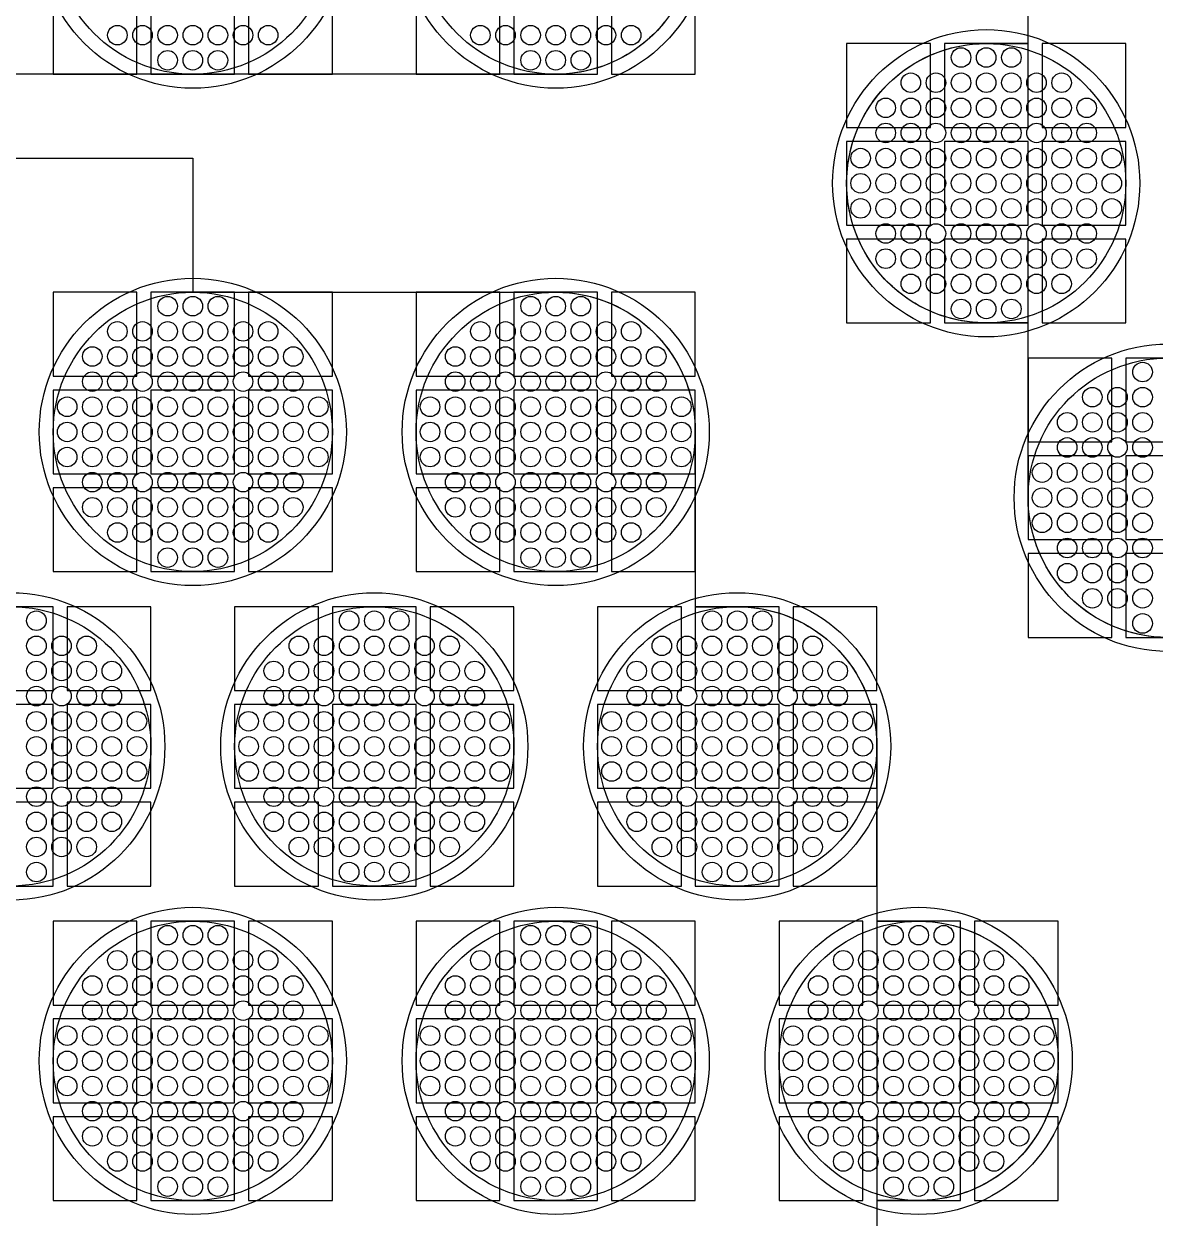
# Model space of a CAD drawing. Extents: x -49 to 54, y -38 to 38.
# Drawn here: x 2.116 to 6.168, y -30.411 to -26.135 of the extents above; entities that cross this region are included whole.
import ezdxf

# ---------------------------------------------------------------- set-up
doc = ezdxf.new("R2010")
doc.units = 0
for name, color, linetype in [('BACK_LAYER', 5, 'CONTINUOUS'), ('COND_LAYER_LOWER_ELECTRODE', 6, 'CONTINUOUS'), ('CONDUCTIVE_LAYER_BACK_LAYER', 2, 'CONTINUOUS'), ('EMITTER', 3, 'CONTINUOUS'), ('LOWER_ELECTRODE', 1, 'CONTINUOUS')]:
    doc.layers.add(name, color=color, linetype=linetype)

msp = doc.modelspace()

# ---------------------------------------------------------------- linework, layer by layer
at = {"layer": 'BACK_LAYER'}
for points in [[(2.2209, -26.3156), (2.5209, -26.3156), (2.5209, -26.0156), (2.2209, -26.0156)], [(2.5709, -26.3156), (2.8709, -26.3156), (2.8709, -26.0156), (2.5709, -26.0156)], [(2.9209, -26.3156), (3.2209, -26.3156), (3.2209, -26.0156), (2.9209, -26.0156)], [(3.5209, -26.3156), (3.8209, -26.3156), (3.8209, -26.0156), (3.5209, -26.0156)], [(3.8709, -26.3156), (4.1709, -26.3156), (4.1709, -26.0156), (3.8709, -26.0156)], [(4.2209, -26.3156), (4.5209, -26.3156), (4.5209, -26.0156), (4.2209, -26.0156)], [(5.0628, -26.5058), (5.3628, -26.5058), (5.3628, -26.2058), (5.0628, -26.2058)], [(5.4128, -26.5058), (5.7128, -26.5058), (5.7128, -26.2058), (5.4128, -26.2058)], [(5.7628, -26.5058), (6.0628, -26.5058), (6.0628, -26.2058), (5.7628, -26.2058)], [(5.0628, -26.8558), (5.3628, -26.8558), (5.3628, -26.5558), (5.0628, -26.5558)], [(5.4128, -26.8558), (5.7128, -26.8558), (5.7128, -26.5558), (5.4128, -26.5558)], [(5.7628, -26.8558), (6.0628, -26.8558), (6.0628, -26.5558), (5.7628, -26.5558)], [(5.0628, -27.2058), (5.3628, -27.2058), (5.3628, -26.9058), (5.0628, -26.9058)], [(5.4128, -27.2058), (5.7128, -27.2058), (5.7128, -26.9058), (5.4128, -26.9058)], [(5.7628, -27.2058), (6.0628, -27.2058), (6.0628, -26.9058), (5.7628, -26.9058)], [(2.2209, -27.396), (2.5209, -27.396), (2.5209, -27.096), (2.2209, -27.096)], [(2.5709, -27.396), (2.8709, -27.396), (2.8709, -27.096), (2.5709, -27.096)], [(2.9209, -27.396), (3.2209, -27.396), (3.2209, -27.096), (2.9209, -27.096)], [(3.5209, -27.396), (3.8209, -27.396), (3.8209, -27.096), (3.5209, -27.096)], [(3.8709, -27.396), (4.1709, -27.396), (4.1709, -27.096), (3.8709, -27.096)], [(4.2209, -27.396), (4.5209, -27.396), (4.5209, -27.096), (4.2209, -27.096)], [(5.7128, -27.6316), (6.0128, -27.6316), (6.0128, -27.3316), (5.7128, -27.3316)], [(6.0628, -27.6316), (6.3628, -27.6316), (6.3628, -27.3316), (6.0628, -27.3316)], [(2.2209, -27.746), (2.5209, -27.746), (2.5209, -27.446), (2.2209, -27.446)], [(2.5709, -27.746), (2.8709, -27.746), (2.8709, -27.446), (2.5709, -27.446)], [(2.9209, -27.746), (3.2209, -27.746), (3.2209, -27.446), (2.9209, -27.446)], [(3.5209, -27.746), (3.8209, -27.746), (3.8209, -27.446), (3.5209, -27.446)], [(3.8709, -27.746), (4.1709, -27.746), (4.1709, -27.446), (3.8709, -27.446)], [(4.2209, -27.746), (4.5209, -27.746), (4.5209, -27.446), (4.2209, -27.446)], [(5.7128, -27.9816), (6.0128, -27.9816), (6.0128, -27.6816), (5.7128, -27.6816)], [(6.0628, -27.9816), (6.3628, -27.9816), (6.3628, -27.6816), (6.0628, -27.6816)], [(2.2209, -28.096), (2.5209, -28.096), (2.5209, -27.796), (2.2209, -27.796)], [(2.5709, -28.096), (2.8709, -28.096), (2.8709, -27.796), (2.5709, -27.796)], [(2.9209, -28.096), (3.2209, -28.096), (3.2209, -27.796), (2.9209, -27.796)], [(3.5209, -28.096), (3.8209, -28.096), (3.8209, -27.796), (3.5209, -27.796)], [(3.8709, -28.096), (4.1709, -28.096), (4.1709, -27.796), (3.8709, -27.796)], [(4.2209, -28.096), (4.5209, -28.096), (4.5209, -27.796), (4.2209, -27.796)], [(5.7128, -28.3316), (6.0128, -28.3316), (6.0128, -28.0316), (5.7128, -28.0316)], [(6.0628, -28.3316), (6.3628, -28.3316), (6.3628, -28.0316), (6.0628, -28.0316)], [(1.9209, -28.5218), (2.2209, -28.5218), (2.2209, -28.2218), (1.9209, -28.2218)], [(2.2709, -28.5218), (2.5709, -28.5218), (2.5709, -28.2218), (2.2709, -28.2218)], [(2.8709, -28.5218), (3.1709, -28.5218), (3.1709, -28.2218), (2.8709, -28.2218)], [(3.2209, -28.5218), (3.5209, -28.5218), (3.5209, -28.2218), (3.2209, -28.2218)], [(3.5709, -28.5218), (3.8709, -28.5218), (3.8709, -28.2218), (3.5709, -28.2218)], [(4.1709, -28.5218), (4.4709, -28.5218), (4.4709, -28.2218), (4.1709, -28.2218)], [(4.5209, -28.5218), (4.8209, -28.5218), (4.8209, -28.2218), (4.5209, -28.2218)], [(4.8709, -28.5218), (5.1709, -28.5218), (5.1709, -28.2218), (4.8709, -28.2218)], [(1.9209, -28.8718), (2.2209, -28.8718), (2.2209, -28.5718), (1.9209, -28.5718)], [(2.2709, -28.8718), (2.5709, -28.8718), (2.5709, -28.5718), (2.2709, -28.5718)], [(2.8709, -28.8718), (3.1709, -28.8718), (3.1709, -28.5718), (2.8709, -28.5718)], [(3.2209, -28.8718), (3.5209, -28.8718), (3.5209, -28.5718), (3.2209, -28.5718)], [(3.5709, -28.8718), (3.8709, -28.8718), (3.8709, -28.5718), (3.5709, -28.5718)], [(4.1709, -28.8718), (4.4709, -28.8718), (4.4709, -28.5718), (4.1709, -28.5718)], [(4.5209, -28.8718), (4.8209, -28.8718), (4.8209, -28.5718), (4.5209, -28.5718)], [(4.8709, -28.8718), (5.1709, -28.8718), (5.1709, -28.5718), (4.8709, -28.5718)], [(1.9209, -29.2218), (2.2209, -29.2218), (2.2209, -28.9218), (1.9209, -28.9218)], [(2.2709, -29.2218), (2.5709, -29.2218), (2.5709, -28.9218), (2.2709, -28.9218)], [(2.8709, -29.2218), (3.1709, -29.2218), (3.1709, -28.9218), (2.8709, -28.9218)], [(3.2209, -29.2218), (3.5209, -29.2218), (3.5209, -28.9218), (3.2209, -28.9218)], [(3.5709, -29.2218), (3.8709, -29.2218), (3.8709, -28.9218), (3.5709, -28.9218)], [(4.1709, -29.2218), (4.4709, -29.2218), (4.4709, -28.9218), (4.1709, -28.9218)], [(4.5209, -29.2218), (4.8209, -29.2218), (4.8209, -28.9218), (4.5209, -28.9218)], [(4.8709, -29.2218), (5.1709, -29.2218), (5.1709, -28.9218), (4.8709, -28.9218)], [(2.2209, -29.6477), (2.5209, -29.6477), (2.5209, -29.3477), (2.2209, -29.3477)], [(2.5709, -29.6477), (2.8709, -29.6477), (2.8709, -29.3477), (2.5709, -29.3477)], [(2.9209, -29.6477), (3.2209, -29.6477), (3.2209, -29.3477), (2.9209, -29.3477)], [(3.5209, -29.6477), (3.8209, -29.6477), (3.8209, -29.3477), (3.5209, -29.3477)], [(3.8709, -29.6477), (4.1709, -29.6477), (4.1709, -29.3477), (3.8709, -29.3477)], [(4.2209, -29.6477), (4.5209, -29.6477), (4.5209, -29.3477), (4.2209, -29.3477)], [(4.8209, -29.6477), (5.1209, -29.6477), (5.1209, -29.3477), (4.8209, -29.3477)], [(5.1709, -29.6477), (5.4709, -29.6477), (5.4709, -29.3477), (5.1709, -29.3477)], [(5.5209, -29.6477), (5.8209, -29.6477), (5.8209, -29.3477), (5.5209, -29.3477)], [(2.2209, -29.9977), (2.5209, -29.9977), (2.5209, -29.6977), (2.2209, -29.6977)], [(2.5709, -29.9977), (2.8709, -29.9977), (2.8709, -29.6977), (2.5709, -29.6977)], [(2.9209, -29.9977), (3.2209, -29.9977), (3.2209, -29.6977), (2.9209, -29.6977)], [(3.5209, -29.9977), (3.8209, -29.9977), (3.8209, -29.6977), (3.5209, -29.6977)], [(3.8709, -29.9977), (4.1709, -29.9977), (4.1709, -29.6977), (3.8709, -29.6977)], [(4.2209, -29.9977), (4.5209, -29.9977), (4.5209, -29.6977), (4.2209, -29.6977)], [(4.8209, -29.9977), (5.1209, -29.9977), (5.1209, -29.6977), (4.8209, -29.6977)], [(5.1709, -29.9977), (5.4709, -29.9977), (5.4709, -29.6977), (5.1709, -29.6977)], [(5.5209, -29.9977), (5.8209, -29.9977), (5.8209, -29.6977), (5.5209, -29.6977)], [(2.2209, -30.3477), (2.5209, -30.3477), (2.5209, -30.0477), (2.2209, -30.0477)], [(2.5709, -30.3477), (2.8709, -30.3477), (2.8709, -30.0477), (2.5709, -30.0477)], [(2.9209, -30.3477), (3.2209, -30.3477), (3.2209, -30.0477), (2.9209, -30.0477)], [(3.5209, -30.3477), (3.8209, -30.3477), (3.8209, -30.0477), (3.5209, -30.0477)], [(3.8709, -30.3477), (4.1709, -30.3477), (4.1709, -30.0477), (3.8709, -30.0477)], [(4.2209, -30.3477), (4.5209, -30.3477), (4.5209, -30.0477), (4.2209, -30.0477)], [(4.8209, -30.3477), (5.1209, -30.3477), (5.1209, -30.0477), (4.8209, -30.0477)], [(5.1709, -30.3477), (5.4709, -30.3477), (5.4709, -30.0477), (5.1709, -30.0477)], [(5.5209, -30.3477), (5.8209, -30.3477), (5.8209, -30.0477), (5.5209, -30.0477)]]:
    msp.add_lwpolyline(points, close=True, dxfattribs=at)
at = {"layer": 'COND_LAYER_LOWER_ELECTRODE'}
for centre in [(2.7209, -25.8156), (4.0209, -25.8156), (5.5628, -26.7058), (2.7209, -27.596), (4.0209, -27.596), (6.2128, -27.8316), (2.0709, -28.7218), (3.3709, -28.7218), (4.6709, -28.7218), (2.7209, -29.8477), (4.0209, -29.8477), (5.3209, -29.8477)]:
    msp.add_circle(centre, 0.55, dxfattribs=at)
at = {"layer": 'CONDUCTIVE_LAYER_BACK_LAYER'}
for points in [[(6.183, -28.3307), (6.1632, -28.3292), (6.1434, -28.3268), (6.1238, -28.3236), (6.1043, -28.3197), (6.085, -28.315), (6.0659, -28.3096), (6.047, -28.3033), (6.0284, -28.2964), (6.01, -28.2887), (5.992, -28.2802), (5.9744, -28.2711), (5.9571, -28.2613), (5.9402, -28.2508), (5.9237, -28.2396), (5.9078, -28.2278), (5.8922, -28.2154), (5.8772, -28.2023), (5.8628, -28.1887), (5.8488, -28.1745), (5.8355, -28.1597), (5.8228, -28.1445), (5.8106, -28.1287), (5.7991, -28.1125), (5.7883, -28.0958), (5.7781, -28.0788), (5.7686, -28.0613), (5.7599, -28.0434), (5.7518, -28.0253), (5.7445, -28.0068), (5.7379, -27.988), (5.732, -27.969), (5.727, -27.9498), (5.7226, -27.9304), (5.7191, -27.9108), (5.7163, -27.8911), (5.7144, -27.8714), (5.7132, -27.8515), (5.7128, -27.8316), (5.7128, -27.2057), (5.5528, -27.2057), (5.533, -27.2049), (5.5132, -27.2033), (5.4934, -27.201), (5.4738, -27.1978), (5.4543, -27.1939), (5.435, -27.1892), (5.4159, -27.1837), (5.397, -27.1775), (5.3784, -27.1705), (5.36, -27.1628), (5.342, -27.1544), (5.3244, -27.1453), (5.3071, -27.1355), (5.2902, -27.125), (5.2737, -27.1138), (5.2578, -27.102), (5.2422, -27.0895), (5.2272, -27.0765), (5.2128, -27.0628), (5.1988, -27.0486), (5.1855, -27.0339), (5.1728, -27.0187), (5.1606, -27.0029), (5.1491, -26.9867), (5.1383, -26.97), (5.1281, -26.9529), (5.1186, -26.9354), (5.1099, -26.9176), (5.1018, -26.8994), (5.0945, -26.881), (5.0879, -26.8622), (5.082, -26.8432), (5.077, -26.824), (5.0726, -26.8046), (5.0691, -26.785), (5.0663, -26.7653), (5.0644, -26.7455), (5.0632, -26.7257), (5.0628, -26.7058), (5.0632, -26.6859), (5.0644, -26.6661), (5.0663, -26.6463), (5.0691, -26.6266), (5.0726, -26.607), (5.077, -26.5876), (5.082, -26.5684), (5.0879, -26.5494), (5.0945, -26.5306), (5.1018, -26.5122), (5.1099, -26.494), (5.1186, -26.4761), (5.1281, -26.4587), (5.1383, -26.4416), (5.1491, -26.4249), (5.1606, -26.4087), (5.1728, -26.3929), (5.1855, -26.3777), (5.1988, -26.3629), (5.2128, -26.3487), (5.2272, -26.3351), (5.2422, -26.3221), (5.2578, -26.3096), (5.2737, -26.2978), (5.2902, -26.2866), (5.3071, -26.2761), (5.3244, -26.2663), (5.342, -26.2572), (5.36, -26.2488), (5.3784, -26.2411), (5.397, -26.2341), (5.4159, -26.2279), (5.435, -26.2224), (5.4543, -26.2177), (5.4738, -26.2138), (5.4934, -26.2106), (5.5132, -26.2083), (5.533, -26.2067), (5.5528, -26.2059), (5.7128, -26.2059), (5.7128, -25.58)], [(4.411, -26.1285), (4.3982, -26.1437), (4.3849, -26.1585), (4.371, -26.1727), (4.3565, -26.1863), (4.3415, -26.1993), (4.326, -26.2118), (4.31, -26.2236), (4.2935, -26.2348), (4.2766, -26.2453), (4.2594, -26.2551), (4.2417, -26.2642), (4.2237, -26.2726), (4.2054, -26.2803), (4.1867, -26.2873), (4.1679, -26.2935), (4.1487, -26.299), (4.1294, -26.3037), (4.1099, -26.3076), (4.0903, -26.3108), (4.0706, -26.3131), (4.0507, -26.3147), (4.0309, -26.3155), (1.411, -26.3155)], [(0.964, -26.6157), (2.7209, -26.6157), (2.7209, -27.0961), (4.0309, -27.0961), (4.0507, -27.0969), (4.0706, -27.0985), (4.0903, -27.1008), (4.1099, -27.104), (4.1294, -27.1079), (4.1487, -27.1126), (4.1679, -27.1181), (4.1867, -27.1243), (4.2054, -27.1312), (4.2237, -27.1389), (4.2417, -27.1474), (4.2594, -27.1565), (4.2766, -27.1663), (4.2935, -27.1768), (4.31, -27.188), (4.326, -27.1998), (4.3415, -27.2123), (4.3565, -27.2253), (4.371, -27.2389), (4.3849, -27.2531), (4.3982, -27.2679), (4.411, -27.2831), (4.4231, -27.2989), (4.4346, -27.3151), (4.4454, -27.3318), (4.4556, -27.3489), (4.4651, -27.3663), (4.4738, -27.3842), (4.4819, -27.4024), (4.4892, -27.4208), (4.4958, -27.4396), (4.5017, -27.4586), (4.5068, -27.4778), (4.5111, -27.4972), (4.5146, -27.5168), (4.5174, -27.5365), (4.5193, -27.5563), (4.5205, -27.5761), (4.5209, -27.596), (4.5209, -28.2219), (4.6809, -28.2219), (4.7007, -28.2227), (4.7206, -28.2243), (4.7403, -28.2267), (4.7599, -28.2298), (4.7794, -28.2337), (4.7987, -28.2384), (4.8179, -28.2439), (4.8367, -28.2501), (4.8554, -28.2571), (4.8737, -28.2648), (4.8917, -28.2732), (4.9094, -28.2823), (4.9266, -28.2922), (4.9435, -28.3027), (4.96, -28.3138), (4.976, -28.3257), (4.9915, -28.3381), (5.0065, -28.3511), (5.021, -28.3648), (5.0349, -28.379), (5.0482, -28.3937), (5.061, -28.409), (5.0731, -28.4247), (5.0846, -28.4409), (5.0954, -28.4576), (5.1056, -28.4747), (5.1151, -28.4922), (5.1238, -28.51), (5.1319, -28.5282), (5.1392, -28.5467), (5.1458, -28.5654), (5.1517, -28.5844), (5.1568, -28.6036), (5.1611, -28.6231), (5.1646, -28.6426), (5.1674, -28.6623), (5.1693, -28.6821), (5.1705, -28.7019), (5.1709, -28.7218), (5.1709, -29.3478), (5.3309, -29.3478), (5.3507, -29.3485), (5.3706, -29.3501), (5.3903, -29.3525), (5.4099, -29.3556), (5.4294, -29.3596), (5.4487, -29.3643), (5.4679, -29.3697), (5.4867, -29.3759), (5.5054, -29.3829), (5.5237, -29.3906), (5.5417, -29.399), (5.5594, -29.4082), (5.5766, -29.418), (5.5935, -29.4285), (5.61, -29.4397), (5.626, -29.4515), (5.6415, -29.4639), (5.6565, -29.477), (5.671, -29.4906), (5.6849, -29.5048), (5.6982, -29.5195), (5.711, -29.5348), (5.7231, -29.5506), (5.7346, -29.5668), (5.7454, -29.5834), (5.7556, -29.6005), (5.7651, -29.618), (5.7738, -29.6358), (5.7819, -29.654), (5.7892, -29.6725), (5.7958, -29.6913), (5.8017, -29.7103), (5.8068, -29.7295), (5.8111, -29.7489), (5.8146, -29.7685), (5.8174, -29.7881), (5.8193, -29.8079), (5.8205, -29.8278), (5.8209, -29.8477), (5.8205, -29.8675), (5.8193, -29.8874), (5.8174, -29.9072), (5.8146, -29.9269), (5.8111, -29.9464), (5.8068, -29.9658), (5.8017, -29.985), (5.7958, -30.0041), (5.7892, -30.0228), (5.7819, -30.0413), (5.7738, -30.0595), (5.7651, -30.0773), (5.7556, -30.0948), (5.7454, -30.1119), (5.7346, -30.1285), (5.7231, -30.1448), (5.711, -30.1605), (5.6982, -30.1758), (5.6849, -30.1905), (5.671, -30.2047), (5.6565, -30.2183), (5.6415, -30.2314), (5.626, -30.2438), (5.61, -30.2556), (5.5935, -30.2668), (5.5766, -30.2773), (5.5594, -30.2871), (5.5417, -30.2963), (5.5237, -30.3047), (5.5054, -30.3124), (5.4867, -30.3194), (5.4679, -30.3256), (5.4487, -30.331), (5.4294, -30.3357), (5.4099, -30.3397), (5.3903, -30.3428), (5.3706, -30.3452), (5.3507, -30.3468), (5.3309, -30.3476), (5.1709, -30.3476), (5.1709, -30.9735)]]:
    msp.add_lwpolyline(points, dxfattribs=at)
at = {"layer": 'EMITTER'}
for centre in [(2.7209, -25.8156), (4.0209, -25.8156), (5.5628, -26.7058), (2.7209, -27.596), (4.0209, -27.596), (6.2128, -27.8316), (2.0709, -28.7218), (3.3709, -28.7218), (4.6709, -28.7218), (2.7209, -29.8477), (4.0209, -29.8477), (5.3209, -29.8477)]:
    msp.add_circle(centre, 0.5, dxfattribs=at)
at = {"layer": 'LOWER_ELECTRODE'}
for centre in [(2.4509, -26.1756), (2.5409, -26.1756), (2.6309, -26.1756), (2.7209, -26.1756), (2.8109, -26.1756), (2.9009, -26.1756), (2.9909, -26.1756), (3.7509, -26.1756), (3.8409, -26.1756), (3.9309, -26.1756), (4.0209, -26.1756), (4.1109, -26.1756), (4.2009, -26.1756), (4.2909, -26.1756), (2.6309, -26.2656), (2.7209, -26.2656), (2.8109, -26.2656), (3.9309, -26.2656), (4.0209, -26.2656), (4.1109, -26.2656), (5.4728, -26.2558), (5.5628, -26.2558), (5.6528, -26.2558), (5.2928, -26.3458), (5.3828, -26.3458), (5.4728, -26.3458), (5.5628, -26.3458), (5.6528, -26.3458), (5.7428, -26.3458), (5.8328, -26.3458), (5.2028, -26.4358), (5.2928, -26.4358), (5.3828, -26.4358), (5.4728, -26.4358), (5.5628, -26.4358), (5.6528, -26.4358), (5.7428, -26.4358), (5.8328, -26.4358), (5.9228, -26.4358), (5.2028, -26.5258), (5.2928, -26.5258), (5.3828, -26.5258), (5.4728, -26.5258), (5.5628, -26.5258), (5.6528, -26.5258), (5.7428, -26.5258), (5.8328, -26.5258), (5.9228, -26.5258), (5.1128, -26.6158), (5.2028, -26.6158), (5.2928, -26.6158), (5.3828, -26.6158), (5.4728, -26.6158), (5.5628, -26.6158), (5.6528, -26.6158), (5.7428, -26.6158), (5.8328, -26.6158), (5.9228, -26.6158), (6.0128, -26.6158), (5.1128, -26.7058), (5.2028, -26.7058), (5.2928, -26.7058), (5.3828, -26.7058), (5.4728, -26.7058), (5.5628, -26.7058), (5.6528, -26.7058), (5.7428, -26.7058), (5.8328, -26.7058), (5.9228, -26.7058), (6.0128, -26.7058), (5.1128, -26.7958), (5.2028, -26.7958), (5.2928, -26.7958), (5.3828, -26.7958), (5.4728, -26.7958), (5.5628, -26.7958), (5.6528, -26.7958), (5.7428, -26.7958), (5.8328, -26.7958), (5.9228, -26.7958), (6.0128, -26.7958), (5.2028, -26.8858), (5.2928, -26.8858), (5.3828, -26.8858), (5.4728, -26.8858), (5.5628, -26.8858), (5.6528, -26.8858), (5.7428, -26.8858), (5.8328, -26.8858), (5.9228, -26.8858), (5.2028, -26.9758), (5.2928, -26.9758), (5.3828, -26.9758), (5.4728, -26.9758), (5.5628, -26.9758), (5.6528, -26.9758), (5.7428, -26.9758), (5.8328, -26.9758), (5.9228, -26.9758), (5.2928, -27.0658), (5.3828, -27.0658), (5.4728, -27.0658), (5.5628, -27.0658), (5.6528, -27.0658), (5.7428, -27.0658), (5.8328, -27.0658), (2.6309, -27.146), (2.7209, -27.146), (2.8109, -27.146), (3.9309, -27.146), (4.0209, -27.146), (4.1109, -27.146), (5.4728, -27.1558), (5.5628, -27.1558), (5.6528, -27.1558), (2.4509, -27.236), (2.5409, -27.236), (2.6309, -27.236), (2.7209, -27.236), (2.8109, -27.236), (2.9009, -27.236), (2.9909, -27.236), (3.7509, -27.236), (3.8409, -27.236), (3.9309, -27.236), (4.0209, -27.236), (4.1109, -27.236), (4.2009, -27.236), (4.2909, -27.236), (2.3609, -27.326), (2.4509, -27.326), (2.5409, -27.326), (2.6309, -27.326), (2.7209, -27.326), (2.8109, -27.326), (2.9009, -27.326), (2.9909, -27.326), (3.0809, -27.326), (3.6609, -27.326), (3.7509, -27.326), (3.8409, -27.326), (3.9309, -27.326), (4.0209, -27.326), (4.1109, -27.326), (4.2009, -27.326), (4.2909, -27.326), (4.3809, -27.326), (6.1228, -27.3816), (2.3609, -27.416), (2.4509, -27.416), (2.5409, -27.416), (2.6309, -27.416), (2.7209, -27.416), (2.8109, -27.416), (2.9009, -27.416), (2.9909, -27.416), (3.0809, -27.416), (3.6609, -27.416), (3.7509, -27.416), (3.8409, -27.416), (3.9309, -27.416), (4.0209, -27.416), (4.1109, -27.416), (4.2009, -27.416), (4.2909, -27.416), (4.3809, -27.416), (5.9428, -27.4716), (6.0328, -27.4716), (6.1228, -27.4716), (2.2709, -27.506), (2.3609, -27.506), (2.4509, -27.506), (2.5409, -27.506), (2.6309, -27.506), (2.7209, -27.506), (2.8109, -27.506), (2.9009, -27.506), (2.9909, -27.506), (3.0809, -27.506), (3.1709, -27.506), (3.5709, -27.506), (3.6609, -27.506), (3.7509, -27.506), (3.8409, -27.506), (3.9309, -27.506), (4.0209, -27.506), (4.1109, -27.506), (4.2009, -27.506), (4.2909, -27.506), (4.3809, -27.506), (4.4709, -27.506), (5.8528, -27.5616), (5.9428, -27.5616), (6.0328, -27.5616), (6.1228, -27.5616), (2.2709, -27.596), (2.3609, -27.596), (2.4509, -27.596), (2.5409, -27.596), (2.6309, -27.596), (2.7209, -27.596), (2.8109, -27.596), (2.9009, -27.596), (2.9909, -27.596), (3.0809, -27.596), (3.1709, -27.596), (3.5709, -27.596), (3.6609, -27.596), (3.7509, -27.596), (3.8409, -27.596), (3.9309, -27.596), (4.0209, -27.596), (4.1109, -27.596), (4.2009, -27.596), (4.2909, -27.596), (4.3809, -27.596), (4.4709, -27.596), (5.8528, -27.6516), (5.9428, -27.6516), (6.0328, -27.6516), (6.1228, -27.6516), (2.2709, -27.686), (2.3609, -27.686), (2.4509, -27.686), (2.5409, -27.686), (2.6309, -27.686), (2.7209, -27.686), (2.8109, -27.686), (2.9009, -27.686), (2.9909, -27.686), (3.0809, -27.686), (3.1709, -27.686), (3.5709, -27.686), (3.6609, -27.686), (3.7509, -27.686), (3.8409, -27.686), (3.9309, -27.686), (4.0209, -27.686), (4.1109, -27.686), (4.2009, -27.686), (4.2909, -27.686), (4.3809, -27.686), (4.4709, -27.686), (2.3609, -27.776), (2.4509, -27.776), (2.5409, -27.776), (2.6309, -27.776), (2.7209, -27.776), (2.8109, -27.776), (2.9009, -27.776), (2.9909, -27.776), (3.0809, -27.776), (3.6609, -27.776), (3.7509, -27.776), (3.8409, -27.776), (3.9309, -27.776), (4.0209, -27.776), (4.1109, -27.776), (4.2009, -27.776), (4.2909, -27.776), (4.3809, -27.776), (5.7628, -27.7416), (5.8528, -27.7416), (5.9428, -27.7416), (6.0328, -27.7416), (6.1228, -27.7416), (2.3609, -27.866), (2.4509, -27.866), (2.5409, -27.866), (2.6309, -27.866), (2.7209, -27.866), (2.8109, -27.866), (2.9009, -27.866), (2.9909, -27.866), (3.0809, -27.866), (3.6609, -27.866), (3.7509, -27.866), (3.8409, -27.866), (3.9309, -27.866), (4.0209, -27.866), (4.1109, -27.866), (4.2009, -27.866), (4.2909, -27.866), (4.3809, -27.866), (5.7628, -27.8316), (5.8528, -27.8316), (5.9428, -27.8316), (6.0328, -27.8316), (6.1228, -27.8316), (5.7628, -27.9216), (5.8528, -27.9216), (5.9428, -27.9216), (6.0328, -27.9216), (6.1228, -27.9216), (2.4509, -27.956), (2.5409, -27.956), (2.6309, -27.956), (2.7209, -27.956), (2.8109, -27.956), (2.9009, -27.956), (2.9909, -27.956), (3.7509, -27.956), (3.8409, -27.956), (3.9309, -27.956), (4.0209, -27.956), (4.1109, -27.956), (4.2009, -27.956), (4.2909, -27.956), (5.8528, -28.0116), (5.9428, -28.0116), (6.0328, -28.0116), (6.1228, -28.0116), (2.6309, -28.046), (2.7209, -28.046), (2.8109, -28.046), (3.9309, -28.046), (4.0209, -28.046), (4.1109, -28.046), (5.8528, -28.1016), (5.9428, -28.1016), (6.0328, -28.1016), (6.1228, -28.1016), (5.9428, -28.1916), (6.0328, -28.1916), (6.1228, -28.1916), (2.1609, -28.2718), (3.2809, -28.2718), (3.3709, -28.2718), (3.4609, -28.2718), (4.5809, -28.2718), (4.6709, -28.2718), (4.7609, -28.2718), (6.1228, -28.2816), (2.1609, -28.3618), (2.2509, -28.3618), (2.3409, -28.3618), (3.1009, -28.3618), (3.1909, -28.3618), (3.2809, -28.3618), (3.3709, -28.3618), (3.4609, -28.3618), (3.5509, -28.3618), (3.6409, -28.3618), (4.4009, -28.3618), (4.4909, -28.3618), (4.5809, -28.3618), (4.6709, -28.3618), (4.7609, -28.3618), (4.8509, -28.3618), (4.9409, -28.3618), (2.1609, -28.4518), (2.2509, -28.4518), (2.3409, -28.4518), (2.4309, -28.4518), (3.0109, -28.4518), (3.1009, -28.4518), (3.1909, -28.4518), (3.2809, -28.4518), (3.3709, -28.4518), (3.4609, -28.4518), (3.5509, -28.4518), (3.6409, -28.4518), (3.7309, -28.4518), (4.3109, -28.4518), (4.4009, -28.4518), (4.4909, -28.4518), (4.5809, -28.4518), (4.6709, -28.4518), (4.7609, -28.4518), (4.8509, -28.4518), (4.9409, -28.4518), (5.0309, -28.4518), (2.1609, -28.5418), (2.2509, -28.5418), (2.3409, -28.5418), (2.4309, -28.5418), (3.0109, -28.5418), (3.1009, -28.5418), (3.1909, -28.5418), (3.2809, -28.5418), (3.3709, -28.5418), (3.4609, -28.5418), (3.5509, -28.5418), (3.6409, -28.5418), (3.7309, -28.5418), (4.3109, -28.5418), (4.4009, -28.5418), (4.4909, -28.5418), (4.5809, -28.5418), (4.6709, -28.5418), (4.7609, -28.5418), (4.8509, -28.5418), (4.9409, -28.5418), (5.0309, -28.5418), (2.1609, -28.6318), (2.2509, -28.6318), (2.3409, -28.6318), (2.4309, -28.6318), (2.5209, -28.6318), (2.9209, -28.6318), (3.0109, -28.6318), (3.1009, -28.6318), (3.1909, -28.6318), (3.2809, -28.6318), (3.3709, -28.6318), (3.4609, -28.6318), (3.5509, -28.6318), (3.6409, -28.6318), (3.7309, -28.6318), (3.8209, -28.6318), (4.2209, -28.6318), (4.3109, -28.6318), (4.4009, -28.6318), (4.4909, -28.6318), (4.5809, -28.6318), (4.6709, -28.6318), (4.7609, -28.6318), (4.8509, -28.6318), (4.9409, -28.6318), (5.0309, -28.6318), (5.1209, -28.6318), (2.1609, -28.7218), (2.2509, -28.7218), (2.3409, -28.7218), (2.4309, -28.7218), (2.5209, -28.7218), (2.9209, -28.7218), (3.0109, -28.7218), (3.1009, -28.7218), (3.1909, -28.7218), (3.2809, -28.7218), (3.3709, -28.7218), (3.4609, -28.7218), (3.5509, -28.7218), (3.6409, -28.7218), (3.7309, -28.7218), (3.8209, -28.7218), (4.2209, -28.7218), (4.3109, -28.7218), (4.4009, -28.7218), (4.4909, -28.7218), (4.5809, -28.7218), (4.6709, -28.7218), (4.7609, -28.7218), (4.8509, -28.7218), (4.9409, -28.7218), (5.0309, -28.7218), (5.1209, -28.7218), (2.1609, -28.8118), (2.2509, -28.8118), (2.3409, -28.8118), (2.4309, -28.8118), (2.5209, -28.8118), (2.9209, -28.8118), (3.0109, -28.8118), (3.1009, -28.8118), (3.1909, -28.8118), (3.2809, -28.8118), (3.3709, -28.8118), (3.4609, -28.8118), (3.5509, -28.8118), (3.6409, -28.8118), (3.7309, -28.8118), (3.8209, -28.8118), (4.2209, -28.8118), (4.3109, -28.8118), (4.4009, -28.8118), (4.4909, -28.8118), (4.5809, -28.8118), (4.6709, -28.8118), (4.7609, -28.8118), (4.8509, -28.8118), (4.9409, -28.8118), (5.0309, -28.8118), (5.1209, -28.8118), (2.1609, -28.9018), (2.2509, -28.9018), (2.3409, -28.9018), (2.4309, -28.9018), (3.0109, -28.9018), (3.1009, -28.9018), (3.1909, -28.9018), (3.2809, -28.9018), (3.3709, -28.9018), (3.4609, -28.9018), (3.5509, -28.9018), (3.6409, -28.9018), (3.7309, -28.9018), (4.3109, -28.9018), (4.4009, -28.9018), (4.4909, -28.9018), (4.5809, -28.9018), (4.6709, -28.9018), (4.7609, -28.9018), (4.8509, -28.9018), (4.9409, -28.9018), (5.0309, -28.9018), (2.1609, -28.9918), (2.2509, -28.9918), (2.3409, -28.9918), (2.4309, -28.9918), (3.0109, -28.9918), (3.1009, -28.9918), (3.1909, -28.9918), (3.2809, -28.9918), (3.3709, -28.9918), (3.4609, -28.9918), (3.5509, -28.9918), (3.6409, -28.9918), (3.7309, -28.9918), (4.3109, -28.9918), (4.4009, -28.9918), (4.4909, -28.9918), (4.5809, -28.9918), (4.6709, -28.9918), (4.7609, -28.9918), (4.8509, -28.9918), (4.9409, -28.9918), (5.0309, -28.9918), (2.1609, -29.0818), (2.2509, -29.0818), (2.3409, -29.0818), (3.1009, -29.0818), (3.1909, -29.0818), (3.2809, -29.0818), (3.3709, -29.0818), (3.4609, -29.0818), (3.5509, -29.0818), (3.6409, -29.0818), (4.4009, -29.0818), (4.4909, -29.0818), (4.5809, -29.0818), (4.6709, -29.0818), (4.7609, -29.0818), (4.8509, -29.0818), (4.9409, -29.0818), (2.1609, -29.1718), (3.2809, -29.1718), (3.3709, -29.1718), (3.4609, -29.1718), (4.5809, -29.1718), (4.6709, -29.1718), (4.7609, -29.1718), (2.6309, -29.3977), (2.7209, -29.3977), (2.8109, -29.3977), (3.9309, -29.3977), (4.0209, -29.3977), (4.1109, -29.3977), (5.2309, -29.3977), (5.3209, -29.3977), (5.4109, -29.3977), (2.4509, -29.4877), (2.5409, -29.4877), (2.6309, -29.4877), (2.7209, -29.4877), (2.8109, -29.4877), (2.9009, -29.4877), (2.9909, -29.4877), (3.7509, -29.4877), (3.8409, -29.4877), (3.9309, -29.4877), (4.0209, -29.4877), (4.1109, -29.4877), (4.2009, -29.4877), (4.2909, -29.4877), (5.0509, -29.4877), (5.1409, -29.4877), (5.2309, -29.4877), (5.3209, -29.4877), (5.4109, -29.4877), (5.5009, -29.4877), (5.5909, -29.4877), (2.3609, -29.5777), (2.4509, -29.5777), (2.5409, -29.5777), (2.6309, -29.5777), (2.7209, -29.5777), (2.8109, -29.5777), (2.9009, -29.5777), (2.9909, -29.5777), (3.0809, -29.5777), (3.6609, -29.5777), (3.7509, -29.5777), (3.8409, -29.5777), (3.9309, -29.5777), (4.0209, -29.5777), (4.1109, -29.5777), (4.2009, -29.5777), (4.2909, -29.5777), (4.3809, -29.5777), (4.9609, -29.5777), (5.0509, -29.5777), (5.1409, -29.5777), (5.2309, -29.5777), (5.3209, -29.5777), (5.4109, -29.5777), (5.5009, -29.5777), (5.5909, -29.5777), (5.6809, -29.5777), (2.3609, -29.6677), (2.4509, -29.6677), (2.5409, -29.6677), (2.6309, -29.6677), (2.7209, -29.6677), (2.8109, -29.6677), (2.9009, -29.6677), (2.9909, -29.6677), (3.0809, -29.6677), (3.6609, -29.6677), (3.7509, -29.6677), (3.8409, -29.6677), (3.9309, -29.6677), (4.0209, -29.6677), (4.1109, -29.6677), (4.2009, -29.6677), (4.2909, -29.6677), (4.3809, -29.6677), (4.9609, -29.6677), (5.0509, -29.6677), (5.1409, -29.6677), (5.2309, -29.6677), (5.3209, -29.6677), (5.4109, -29.6677), (5.5009, -29.6677), (5.5909, -29.6677), (5.6809, -29.6677), (2.2709, -29.7577), (2.3609, -29.7577), (2.4509, -29.7577), (2.5409, -29.7577), (2.6309, -29.7577), (2.7209, -29.7577), (2.8109, -29.7577), (2.9009, -29.7577), (2.9909, -29.7577), (3.0809, -29.7577), (3.1709, -29.7577), (3.5709, -29.7577), (3.6609, -29.7577), (3.7509, -29.7577), (3.8409, -29.7577), (3.9309, -29.7577), (4.0209, -29.7577), (4.1109, -29.7577), (4.2009, -29.7577), (4.2909, -29.7577), (4.3809, -29.7577), (4.4709, -29.7577), (4.8709, -29.7577), (4.9609, -29.7577), (5.0509, -29.7577), (5.1409, -29.7577), (5.2309, -29.7577), (5.3209, -29.7577), (5.4109, -29.7577), (5.5009, -29.7577), (5.5909, -29.7577), (5.6809, -29.7577), (5.7709, -29.7577), (2.2709, -29.8477), (2.3609, -29.8477), (2.4509, -29.8477), (2.5409, -29.8477), (2.6309, -29.8477), (2.7209, -29.8477), (2.8109, -29.8477), (2.9009, -29.8477), (2.9909, -29.8477), (3.0809, -29.8477), (3.1709, -29.8477), (3.5709, -29.8477), (3.6609, -29.8477), (3.7509, -29.8477), (3.8409, -29.8477), (3.9309, -29.8477), (4.0209, -29.8477), (4.1109, -29.8477), (4.2009, -29.8477), (4.2909, -29.8477), (4.3809, -29.8477), (4.4709, -29.8477), (4.8709, -29.8477), (4.9609, -29.8477), (5.0509, -29.8477), (5.1409, -29.8477), (5.2309, -29.8477), (5.3209, -29.8477), (5.4109, -29.8477), (5.5009, -29.8477), (5.5909, -29.8477), (5.6809, -29.8477), (5.7709, -29.8477), (2.2709, -29.9377), (2.3609, -29.9377), (2.4509, -29.9377), (2.5409, -29.9377), (2.6309, -29.9377), (2.7209, -29.9377), (2.8109, -29.9377), (2.9009, -29.9377), (2.9909, -29.9377), (3.0809, -29.9377), (3.1709, -29.9377), (3.5709, -29.9377), (3.6609, -29.9377), (3.7509, -29.9377), (3.8409, -29.9377), (3.9309, -29.9377), (4.0209, -29.9377), (4.1109, -29.9377), (4.2009, -29.9377), (4.2909, -29.9377), (4.3809, -29.9377), (4.4709, -29.9377), (4.8709, -29.9377), (4.9609, -29.9377), (5.0509, -29.9377), (5.1409, -29.9377), (5.2309, -29.9377), (5.3209, -29.9377), (5.4109, -29.9377), (5.5009, -29.9377), (5.5909, -29.9377), (5.6809, -29.9377), (5.7709, -29.9377), (2.3609, -30.0277), (2.4509, -30.0277), (2.5409, -30.0277), (2.6309, -30.0277), (2.7209, -30.0277), (2.8109, -30.0277), (2.9009, -30.0277), (2.9909, -30.0277), (3.0809, -30.0277), (3.6609, -30.0277), (3.7509, -30.0277), (3.8409, -30.0277), (3.9309, -30.0277), (4.0209, -30.0277), (4.1109, -30.0277), (4.2009, -30.0277), (4.2909, -30.0277), (4.3809, -30.0277), (4.9609, -30.0277), (5.0509, -30.0277), (5.1409, -30.0277), (5.2309, -30.0277), (5.3209, -30.0277), (5.4109, -30.0277), (5.5009, -30.0277), (5.5909, -30.0277), (5.6809, -30.0277), (2.3609, -30.1177), (2.4509, -30.1177), (2.5409, -30.1177), (2.6309, -30.1177), (2.7209, -30.1177), (2.8109, -30.1177), (2.9009, -30.1177), (2.9909, -30.1177), (3.0809, -30.1177), (3.6609, -30.1177), (3.7509, -30.1177), (3.8409, -30.1177), (3.9309, -30.1177), (4.0209, -30.1177), (4.1109, -30.1177), (4.2009, -30.1177), (4.2909, -30.1177), (4.3809, -30.1177), (4.9609, -30.1177), (5.0509, -30.1177), (5.1409, -30.1177), (5.2309, -30.1177), (5.3209, -30.1177), (5.4109, -30.1177), (5.5009, -30.1177), (5.5909, -30.1177), (5.6809, -30.1177), (2.4509, -30.2077), (2.5409, -30.2077), (2.6309, -30.2077), (2.7209, -30.2077), (2.8109, -30.2077), (2.9009, -30.2077), (2.9909, -30.2077), (3.7509, -30.2077), (3.8409, -30.2077), (3.9309, -30.2077), (4.0209, -30.2077), (4.1109, -30.2077), (4.2009, -30.2077), (4.2909, -30.2077), (5.0509, -30.2077), (5.1409, -30.2077), (5.2309, -30.2077), (5.3209, -30.2077), (5.4109, -30.2077), (5.5009, -30.2077), (5.5909, -30.2077), (2.6309, -30.2977), (2.7209, -30.2977), (2.8109, -30.2977), (3.9309, -30.2977), (4.0209, -30.2977), (4.1109, -30.2977), (5.2309, -30.2977), (5.3209, -30.2977), (5.4109, -30.2977)]:
    msp.add_circle(centre, 0.035, dxfattribs=at)

doc.saveas('drawing.dxf')
